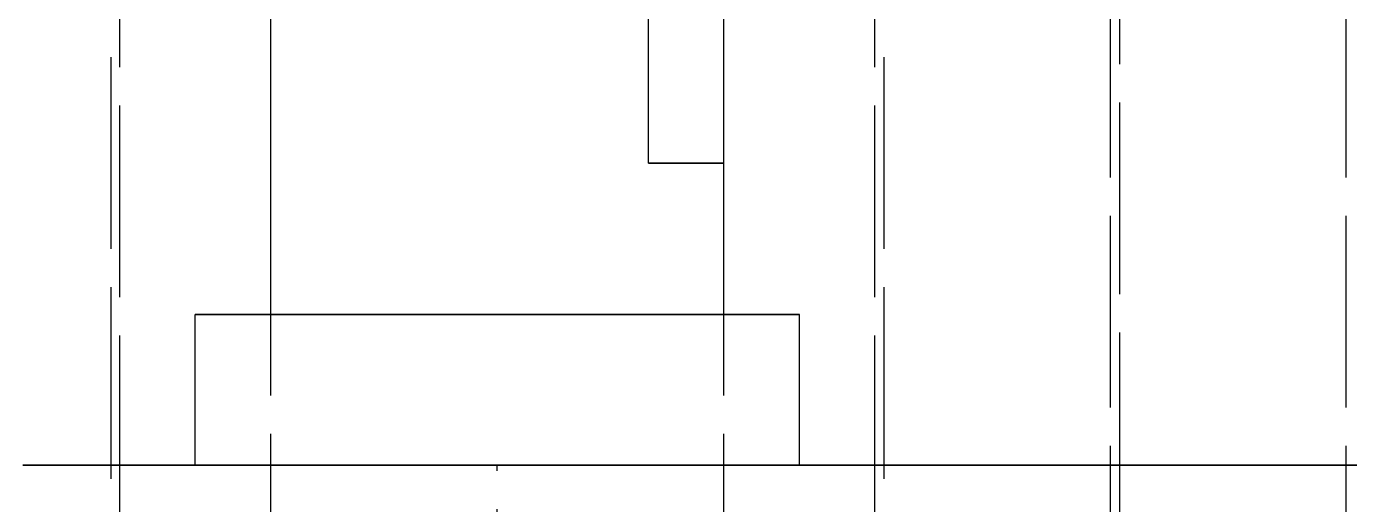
# Model space of a CAD drawing. Header units: millimetres. Extents: x -9 to 221, y -53 to 196.
# Drawn here: x 155.73 to 164.49, y 16.54 to 19.71 of the extents above; entities that cross this region are included whole.
import ezdxf

# ---------------------------------------------------------------- set-up
doc = ezdxf.new("R2010")
doc.units = ezdxf.units.MM
doc.linetypes.add('DASHED', pattern=[1.524, 1.27, -0.254])
doc.layers.add('HIDDEN', color=8, linetype='DASHED')

msp = doc.modelspace()

# ---------------------------------------------------------------- linework, layer by layer
at = {"layer": 'HIDDEN'}
for points in [[(156.35, -21.71), (156.35, 31.6)], [(161.35, -21.71), (161.35, 31.6)], [(157.35, -25.41), (157.35, 31.3)], [(160.35, -25.41), (160.35, 31.3)], [(156.29, 25.6), (156.29, -7.2)], [(161.41, 25.6), (161.41, -7.2)], [(162.91, -7.2), (162.91, 25.3)], [(162.97, 25.3), (162.97, -7.2)], [(164.47, -7.2), (164.47, 23.8)], [(157.35, 17.8), (157.35, 23.3)], [(159.85, 18.801), (159.85, 23.3)], [(159.85, 18.801), (159.85, 23.3)], [(159.85, 18.801), (159.85794, 18.801), (159.86587, 18.801), (159.87381, 18.801), (159.88175, 18.801), (159.88968, 18.801), (159.89762, 18.801), (159.90556, 18.801), (159.91349, 18.801), (159.92143, 18.801), (159.92937, 18.801), (159.9373, 18.801), (159.94524, 18.801), (159.95317, 18.801), (159.96111, 18.801), (159.96905, 18.801), (159.97698, 18.801), (159.98492, 18.801), (159.99286, 18.801), (160.00079, 18.801), (160.00873, 18.801), (160.01667, 18.801), (160.0246, 18.801), (160.03254, 18.801), (160.04048, 18.801), (160.04841, 18.801), (160.05635, 18.801), (160.06429, 18.801), (160.07222, 18.801), (160.08016, 18.801), (160.0881, 18.801), (160.09603, 18.801), (160.10397, 18.801), (160.1119, 18.801), (160.11984, 18.801), (160.12778, 18.801), (160.13571, 18.801), (160.14365, 18.801), (160.15159, 18.801), (160.15952, 18.801), (160.16746, 18.801), (160.1754, 18.801), (160.18333, 18.801), (160.19127, 18.801), (160.19921, 18.801), (160.20714, 18.801), (160.21508, 18.801), (160.22302, 18.801), (160.23095, 18.801), (160.23889, 18.801), (160.24683, 18.801), (160.25476, 18.801), (160.2627, 18.801), (160.27063, 18.801), (160.27857, 18.801), (160.28651, 18.801), (160.29444, 18.801), (160.30238, 18.801), (160.31032, 18.801), (160.31825, 18.801), (160.32619, 18.801), (160.33413, 18.801), (160.34206, 18.801), (160.35, 18.801)], [(160.35, 18.801), (160.34206, 18.801), (160.33413, 18.801), (160.32619, 18.801), (160.31825, 18.801), (160.31032, 18.801), (160.30238, 18.801), (160.29444, 18.801), (160.28651, 18.801), (160.27857, 18.801), (160.27063, 18.801), (160.2627, 18.801), (160.25476, 18.801), (160.24683, 18.801), (160.23889, 18.801), (160.23095, 18.801), (160.22302, 18.801), (160.21508, 18.801), (160.20714, 18.801), (160.19921, 18.801), (160.19127, 18.801), (160.18333, 18.801), (160.1754, 18.801), (160.16746, 18.801), (160.15952, 18.801), (160.15159, 18.801), (160.14365, 18.801), (160.13571, 18.801), (160.12778, 18.801), (160.11984, 18.801), (160.1119, 18.801), (160.10397, 18.801), (160.09603, 18.801), (160.0881, 18.801), (160.08016, 18.801), (160.07222, 18.801), (160.06429, 18.801), (160.05635, 18.801), (160.04841, 18.801), (160.04048, 18.801), (160.03254, 18.801), (160.0246, 18.801), (160.01667, 18.801), (160.00873, 18.801), (160.00079, 18.801), (159.99286, 18.801), (159.98492, 18.801), (159.97698, 18.801), (159.96905, 18.801), (159.96111, 18.801), (159.95317, 18.801), (159.94524, 18.801), (159.9373, 18.801), (159.92937, 18.801), (159.92143, 18.801), (159.91349, 18.801), (159.90556, 18.801), (159.89762, 18.801), (159.88968, 18.801), (159.88175, 18.801), (159.87381, 18.801), (159.86587, 18.801), (159.85794, 18.801), (159.85, 18.801)], [(160.35, 17.8), (160.35, 18.801)], [(160.85, 17.8), (160.78651, 17.8), (160.72302, 17.8), (160.65952, 17.8), (160.59603, 17.8), (160.53254, 17.8), (160.46905, 17.8), (160.40556, 17.8), (160.34206, 17.8), (160.27857, 17.8), (160.21508, 17.8), (160.15159, 17.8), (160.0881, 17.8), (160.0246, 17.8), (159.96111, 17.8), (159.89762, 17.8), (159.83413, 17.8), (159.77063, 17.8), (159.70714, 17.8), (159.64365, 17.8), (159.58016, 17.8), (159.51667, 17.8), (159.45317, 17.8), (159.38968, 17.8), (159.32619, 17.8), (159.2627, 17.8), (159.19921, 17.8), (159.13571, 17.8), (159.07222, 17.8), (159.00873, 17.8), (158.94524, 17.8), (158.88175, 17.8), (158.81825, 17.8), (158.75476, 17.8), (158.69127, 17.8), (158.62778, 17.8), (158.56429, 17.8), (158.50079, 17.8), (158.4373, 17.8), (158.37381, 17.8), (158.31032, 17.8), (158.24683, 17.8), (158.18333, 17.8), (158.11984, 17.8), (158.05635, 17.8), (157.99286, 17.8), (157.92937, 17.8), (157.86587, 17.8), (157.80238, 17.8), (157.73889, 17.8), (157.6754, 17.8), (157.6119, 17.8), (157.54841, 17.8), (157.48492, 17.8), (157.42143, 17.8), (157.35794, 17.8), (157.29444, 17.8), (157.23095, 17.8), (157.16746, 17.8), (157.10397, 17.8), (157.04048, 17.8), (156.97698, 17.8), (156.91349, 17.8), (156.85, 17.8)], [(156.85, 17.8), (156.88175, 17.8), (156.91349, 17.8), (156.94524, 17.8), (156.97698, 17.8), (157.00873, 17.8), (157.04048, 17.8), (157.07222, 17.8), (157.10397, 17.8), (157.13571, 17.8), (157.16746, 17.8), (157.19921, 17.8), (157.23095, 17.8), (157.2627, 17.8), (157.29444, 17.8), (157.32619, 17.8), (157.35794, 17.8), (157.38968, 17.8), (157.42143, 17.8), (157.45317, 17.8), (157.48492, 17.8), (157.51667, 17.8), (157.54841, 17.8), (157.58016, 17.8), (157.6119, 17.8), (157.64365, 17.8), (157.6754, 17.8), (157.70714, 17.8), (157.73889, 17.8), (157.77063, 17.8), (157.80238, 17.8), (157.83413, 17.8), (157.86587, 17.8), (157.89762, 17.8), (157.92937, 17.8), (157.96111, 17.8), (157.99286, 17.8), (158.0246, 17.8), (158.05635, 17.8), (158.0881, 17.8), (158.11984, 17.8), (158.15159, 17.8), (158.18333, 17.8), (158.21508, 17.8), (158.24683, 17.8), (158.27857, 17.8), (158.31032, 17.8), (158.34206, 17.8), (158.37381, 17.8), (158.40556, 17.8), (158.4373, 17.8), (158.46905, 17.8), (158.50079, 17.8), (158.53254, 17.8), (158.56429, 17.8), (158.59603, 17.8), (158.62778, 17.8), (158.65952, 17.8), (158.69127, 17.8), (158.72302, 17.8), (158.75476, 17.8), (158.78651, 17.8), (158.81825, 17.8), (158.85, 17.8)], [(156.85, 16.8), (156.85, 17.8)], [(160.35, 17.8), (160.30238, 17.8), (160.25476, 17.8), (160.20714, 17.8), (160.15952, 17.8), (160.1119, 17.8), (160.06429, 17.8), (160.01667, 17.8), (159.96905, 17.8), (159.92143, 17.8), (159.87381, 17.8), (159.82619, 17.8), (159.77857, 17.8), (159.73095, 17.8), (159.68333, 17.8), (159.63571, 17.8), (159.5881, 17.8), (159.54048, 17.8), (159.49286, 17.8), (159.44524, 17.8), (159.39762, 17.8), (159.35, 17.8), (159.30238, 17.8), (159.25476, 17.8), (159.20714, 17.8), (159.15952, 17.8), (159.1119, 17.8), (159.06429, 17.8), (159.01667, 17.8), (158.96905, 17.8), (158.92143, 17.8), (158.87381, 17.8), (158.82619, 17.8), (158.77857, 17.8), (158.73095, 17.8), (158.68333, 17.8), (158.63571, 17.8), (158.5881, 17.8), (158.54048, 17.8), (158.49286, 17.8), (158.44524, 17.8), (158.39762, 17.8), (158.35, 17.8), (158.30238, 17.8), (158.25476, 17.8), (158.20714, 17.8), (158.15952, 17.8), (158.1119, 17.8), (158.06429, 17.8), (158.01667, 17.8), (157.96905, 17.8), (157.92143, 17.8), (157.87381, 17.8), (157.82619, 17.8), (157.77857, 17.8), (157.73095, 17.8), (157.68333, 17.8), (157.63571, 17.8), (157.5881, 17.8), (157.54048, 17.8), (157.49286, 17.8), (157.44524, 17.8), (157.39762, 17.8), (157.35, 17.8)], [(157.35, 17.8), (157.37381, 17.8), (157.39762, 17.8), (157.42143, 17.8), (157.44524, 17.8), (157.46905, 17.8), (157.49286, 17.8), (157.51667, 17.8), (157.54048, 17.8), (157.56429, 17.8), (157.5881, 17.8), (157.6119, 17.8), (157.63571, 17.8), (157.65952, 17.8), (157.68333, 17.8), (157.70714, 17.8), (157.73095, 17.8), (157.75476, 17.8), (157.77857, 17.8), (157.80238, 17.8), (157.82619, 17.8), (157.85, 17.8), (157.87381, 17.8), (157.89762, 17.8), (157.92143, 17.8), (157.94524, 17.8), (157.96905, 17.8), (157.99286, 17.8), (158.01667, 17.8), (158.04048, 17.8), (158.06429, 17.8), (158.0881, 17.8), (158.1119, 17.8), (158.13571, 17.8), (158.15952, 17.8), (158.18333, 17.8), (158.20714, 17.8), (158.23095, 17.8), (158.25476, 17.8), (158.27857, 17.8), (158.30238, 17.8), (158.32619, 17.8), (158.35, 17.8), (158.37381, 17.8), (158.39762, 17.8), (158.42143, 17.8), (158.44524, 17.8), (158.46905, 17.8), (158.49286, 17.8), (158.51667, 17.8), (158.54048, 17.8), (158.56429, 17.8), (158.5881, 17.8), (158.6119, 17.8), (158.63571, 17.8), (158.65952, 17.8), (158.68333, 17.8), (158.70714, 17.8), (158.73095, 17.8), (158.75476, 17.8), (158.77857, 17.8), (158.80238, 17.8), (158.82619, 17.8), (158.85, 17.8)], [(158.85, 17.8), (158.88175, 17.8), (158.91349, 17.8), (158.94524, 17.8), (158.97698, 17.8), (159.00873, 17.8), (159.04048, 17.8), (159.07222, 17.8), (159.10397, 17.8), (159.13571, 17.8), (159.16746, 17.8), (159.19921, 17.8), (159.23095, 17.8), (159.2627, 17.8), (159.29444, 17.8), (159.32619, 17.8), (159.35794, 17.8), (159.38968, 17.8), (159.42143, 17.8), (159.45317, 17.8), (159.48492, 17.8), (159.51667, 17.8), (159.54841, 17.8), (159.58016, 17.8), (159.6119, 17.8), (159.64365, 17.8), (159.6754, 17.8), (159.70714, 17.8), (159.73889, 17.8), (159.77063, 17.8), (159.80238, 17.8), (159.83413, 17.8), (159.86587, 17.8), (159.89762, 17.8), (159.92937, 17.8), (159.96111, 17.8), (159.99286, 17.8), (160.0246, 17.8), (160.05635, 17.8), (160.0881, 17.8), (160.11984, 17.8), (160.15159, 17.8), (160.18333, 17.8), (160.21508, 17.8), (160.24683, 17.8), (160.27857, 17.8), (160.31032, 17.8), (160.34206, 17.8), (160.37381, 17.8), (160.40556, 17.8), (160.4373, 17.8), (160.46905, 17.8), (160.50079, 17.8), (160.53254, 17.8), (160.56429, 17.8), (160.59603, 17.8), (160.62778, 17.8), (160.65952, 17.8), (160.69127, 17.8), (160.72302, 17.8), (160.75476, 17.8), (160.78651, 17.8), (160.81825, 17.8), (160.85, 17.8)], [(158.85, 17.8), (158.87381, 17.8), (158.89762, 17.8), (158.92143, 17.8), (158.94524, 17.8), (158.96905, 17.8), (158.99286, 17.8), (159.01667, 17.8), (159.04048, 17.8), (159.06429, 17.8), (159.0881, 17.8), (159.1119, 17.8), (159.13571, 17.8), (159.15952, 17.8), (159.18333, 17.8), (159.20714, 17.8), (159.23095, 17.8), (159.25476, 17.8), (159.27857, 17.8), (159.30238, 17.8), (159.32619, 17.8), (159.35, 17.8), (159.37381, 17.8), (159.39762, 17.8), (159.42143, 17.8), (159.44524, 17.8), (159.46905, 17.8), (159.49286, 17.8), (159.51667, 17.8), (159.54048, 17.8), (159.56429, 17.8), (159.5881, 17.8), (159.6119, 17.8), (159.63571, 17.8), (159.65952, 17.8), (159.68333, 17.8), (159.70714, 17.8), (159.73095, 17.8), (159.75476, 17.8), (159.77857, 17.8), (159.80238, 17.8), (159.82619, 17.8), (159.85, 17.8), (159.87381, 17.8), (159.89762, 17.8), (159.92143, 17.8), (159.94524, 17.8), (159.96905, 17.8), (159.99286, 17.8), (160.01667, 17.8), (160.04048, 17.8), (160.06429, 17.8), (160.0881, 17.8), (160.1119, 17.8), (160.13571, 17.8), (160.15952, 17.8), (160.18333, 17.8), (160.20714, 17.8), (160.23095, 17.8), (160.25476, 17.8), (160.27857, 17.8), (160.30238, 17.8), (160.32619, 17.8), (160.35, 17.8)], [(160.85, 16.8), (160.85, 17.8)], [(164.65952, 16.8), (164.46905, 16.8), (164.27857, 16.8), (164.0881, 16.8), (163.89762, 16.8), (163.70714, 16.8), (163.51667, 16.8), (163.32619, 16.8), (163.13571, 16.8), (162.94524, 16.8), (162.75476, 16.8), (162.56429, 16.8), (162.37381, 16.8), (162.18333, 16.8), (161.99286, 16.8), (161.80238, 16.8), (161.6119, 16.8), (161.42143, 16.8), (161.23095, 16.8), (161.04048, 16.8), (160.85, 16.8), (160.65952, 16.8), (160.46905, 16.8), (160.27857, 16.8), (160.0881, 16.8), (159.89762, 16.8), (159.70714, 16.8), (159.51667, 16.8), (159.32619, 16.8), (159.13571, 16.8), (158.94524, 16.8), (158.75476, 16.8), (158.56429, 16.8), (158.37381, 16.8), (158.18333, 16.8), (157.99286, 16.8), (157.80238, 16.8), (157.6119, 16.8), (157.42143, 16.8), (157.23095, 16.8), (157.04048, 16.8), (156.85, 16.8), (156.65952, 16.8), (156.46905, 16.8), (156.27857, 16.8), (156.0881, 16.8), (155.89762, 16.8), (155.70714, 16.8)], [(155.70714, 16.8), (155.80238, 16.8), (155.89762, 16.8), (155.99286, 16.8), (156.0881, 16.8), (156.18333, 16.8), (156.27857, 16.8), (156.37381, 16.8), (156.46905, 16.8), (156.56429, 16.8), (156.65952, 16.8), (156.75476, 16.8), (156.85, 16.8), (156.94524, 16.8), (157.04048, 16.8), (157.13571, 16.8), (157.23095, 16.8), (157.32619, 16.8), (157.42143, 16.8), (157.51667, 16.8), (157.6119, 16.8), (157.70714, 16.8), (157.80238, 16.8), (157.89762, 16.8), (157.99286, 16.8), (158.0881, 16.8), (158.18333, 16.8), (158.27857, 16.8), (158.37381, 16.8), (158.46905, 16.8), (158.56429, 16.8), (158.65952, 16.8), (158.75476, 16.8), (158.85, 16.8)], [(160.85, 16.8), (160.78651, 16.8), (160.72302, 16.8), (160.65952, 16.8), (160.59603, 16.8), (160.53254, 16.8), (160.46905, 16.8), (160.40556, 16.8), (160.34206, 16.8), (160.27857, 16.8), (160.21508, 16.8), (160.15159, 16.8), (160.0881, 16.8), (160.0246, 16.8), (159.96111, 16.8), (159.89762, 16.8), (159.83413, 16.8), (159.77063, 16.8), (159.70714, 16.8), (159.64365, 16.8), (159.58016, 16.8), (159.51667, 16.8), (159.45317, 16.8), (159.38968, 16.8), (159.32619, 16.8), (159.2627, 16.8), (159.19921, 16.8), (159.13571, 16.8), (159.07222, 16.8), (159.00873, 16.8), (158.94524, 16.8), (158.88175, 16.8), (158.81825, 16.8), (158.75476, 16.8), (158.69127, 16.8), (158.62778, 16.8), (158.56429, 16.8), (158.50079, 16.8), (158.4373, 16.8), (158.37381, 16.8), (158.31032, 16.8), (158.24683, 16.8), (158.18333, 16.8), (158.11984, 16.8), (158.05635, 16.8), (157.99286, 16.8), (157.92937, 16.8), (157.86587, 16.8), (157.80238, 16.8), (157.73889, 16.8), (157.6754, 16.8), (157.6119, 16.8), (157.54841, 16.8), (157.48492, 16.8), (157.42143, 16.8), (157.35794, 16.8), (157.29444, 16.8), (157.23095, 16.8), (157.16746, 16.8), (157.10397, 16.8), (157.04048, 16.8), (156.97698, 16.8), (156.91349, 16.8), (156.85, 16.8)], [(156.85, 16.8), (156.88175, 16.8), (156.91349, 16.8), (156.94524, 16.8), (156.97698, 16.8), (157.00873, 16.8), (157.04048, 16.8), (157.07222, 16.8), (157.10397, 16.8), (157.13571, 16.8), (157.16746, 16.8), (157.19921, 16.8), (157.23095, 16.8), (157.2627, 16.8), (157.29444, 16.8), (157.32619, 16.8), (157.35794, 16.8), (157.38968, 16.8), (157.42143, 16.8), (157.45317, 16.8), (157.48492, 16.8), (157.51667, 16.8), (157.54841, 16.8), (157.58016, 16.8), (157.6119, 16.8), (157.64365, 16.8), (157.6754, 16.8), (157.70714, 16.8), (157.73889, 16.8), (157.77063, 16.8), (157.80238, 16.8), (157.83413, 16.8), (157.86587, 16.8), (157.89762, 16.8), (157.92937, 16.8), (157.96111, 16.8), (157.99286, 16.8), (158.0246, 16.8), (158.05635, 16.8), (158.0881, 16.8), (158.11984, 16.8), (158.15159, 16.8), (158.18333, 16.8), (158.21508, 16.8), (158.24683, 16.8), (158.27857, 16.8), (158.31032, 16.8), (158.34206, 16.8), (158.37381, 16.8), (158.40556, 16.8), (158.4373, 16.8), (158.46905, 16.8), (158.50079, 16.8), (158.53254, 16.8), (158.56429, 16.8), (158.59603, 16.8), (158.62778, 16.8), (158.65952, 16.8), (158.69127, 16.8), (158.72302, 16.8), (158.75476, 16.8), (158.78651, 16.8), (158.81825, 16.8), (158.85, 16.8)], [(158.85, 0), (158.85, 16.8)], [(158.85, 16.8), (158.94524, 16.8), (159.04048, 16.8), (159.13571, 16.8), (159.23095, 16.8), (159.32619, 16.8), (159.42143, 16.8), (159.51667, 16.8), (159.6119, 16.8), (159.70714, 16.8), (159.80238, 16.8), (159.89762, 16.8), (159.99286, 16.8), (160.0881, 16.8), (160.18333, 16.8), (160.27857, 16.8), (160.37381, 16.8), (160.46905, 16.8), (160.56429, 16.8), (160.65952, 16.8), (160.75476, 16.8), (160.85, 16.8), (160.94524, 16.8), (161.04048, 16.8), (161.13571, 16.8), (161.23095, 16.8), (161.32619, 16.8), (161.42143, 16.8), (161.51667, 16.8), (161.6119, 16.8), (161.70714, 16.8), (161.80238, 16.8), (161.89762, 16.8), (161.99286, 16.8), (162.0881, 16.8), (162.18333, 16.8), (162.27857, 16.8), (162.37381, 16.8), (162.46905, 16.8), (162.56429, 16.8), (162.65952, 16.8), (162.75476, 16.8), (162.85, 16.8), (162.94524, 16.8), (163.04048, 16.8), (163.13571, 16.8), (163.23095, 16.8), (163.32619, 16.8), (163.42143, 16.8), (163.51667, 16.8), (163.6119, 16.8), (163.70714, 16.8), (163.80238, 16.8), (163.89762, 16.8), (163.99286, 16.8), (164.0881, 16.8), (164.18333, 16.8), (164.27857, 16.8), (164.37381, 16.8), (164.46905, 16.8), (164.56429, 16.8)], [(158.85, 16.8), (158.88175, 16.8), (158.91349, 16.8), (158.94524, 16.8), (158.97698, 16.8), (159.00873, 16.8), (159.04048, 16.8), (159.07222, 16.8), (159.10397, 16.8), (159.13571, 16.8), (159.16746, 16.8), (159.19921, 16.8), (159.23095, 16.8), (159.2627, 16.8), (159.29444, 16.8), (159.32619, 16.8), (159.35794, 16.8), (159.38968, 16.8), (159.42143, 16.8), (159.45317, 16.8), (159.48492, 16.8), (159.51667, 16.8), (159.54841, 16.8), (159.58016, 16.8), (159.6119, 16.8), (159.64365, 16.8), (159.6754, 16.8), (159.70714, 16.8), (159.73889, 16.8), (159.77063, 16.8), (159.80238, 16.8), (159.83413, 16.8), (159.86587, 16.8), (159.89762, 16.8), (159.92937, 16.8), (159.96111, 16.8), (159.99286, 16.8), (160.0246, 16.8), (160.05635, 16.8), (160.0881, 16.8), (160.11984, 16.8), (160.15159, 16.8), (160.18333, 16.8), (160.21508, 16.8), (160.24683, 16.8), (160.27857, 16.8), (160.31032, 16.8), (160.34206, 16.8), (160.37381, 16.8), (160.40556, 16.8), (160.4373, 16.8), (160.46905, 16.8), (160.50079, 16.8), (160.53254, 16.8), (160.56429, 16.8), (160.59603, 16.8), (160.62778, 16.8), (160.65952, 16.8), (160.69127, 16.8), (160.72302, 16.8), (160.75476, 16.8), (160.78651, 16.8), (160.81825, 16.8), (160.85, 16.8)]]:
    msp.add_lwpolyline(points, dxfattribs=at)

doc.saveas('drawing.dxf')
